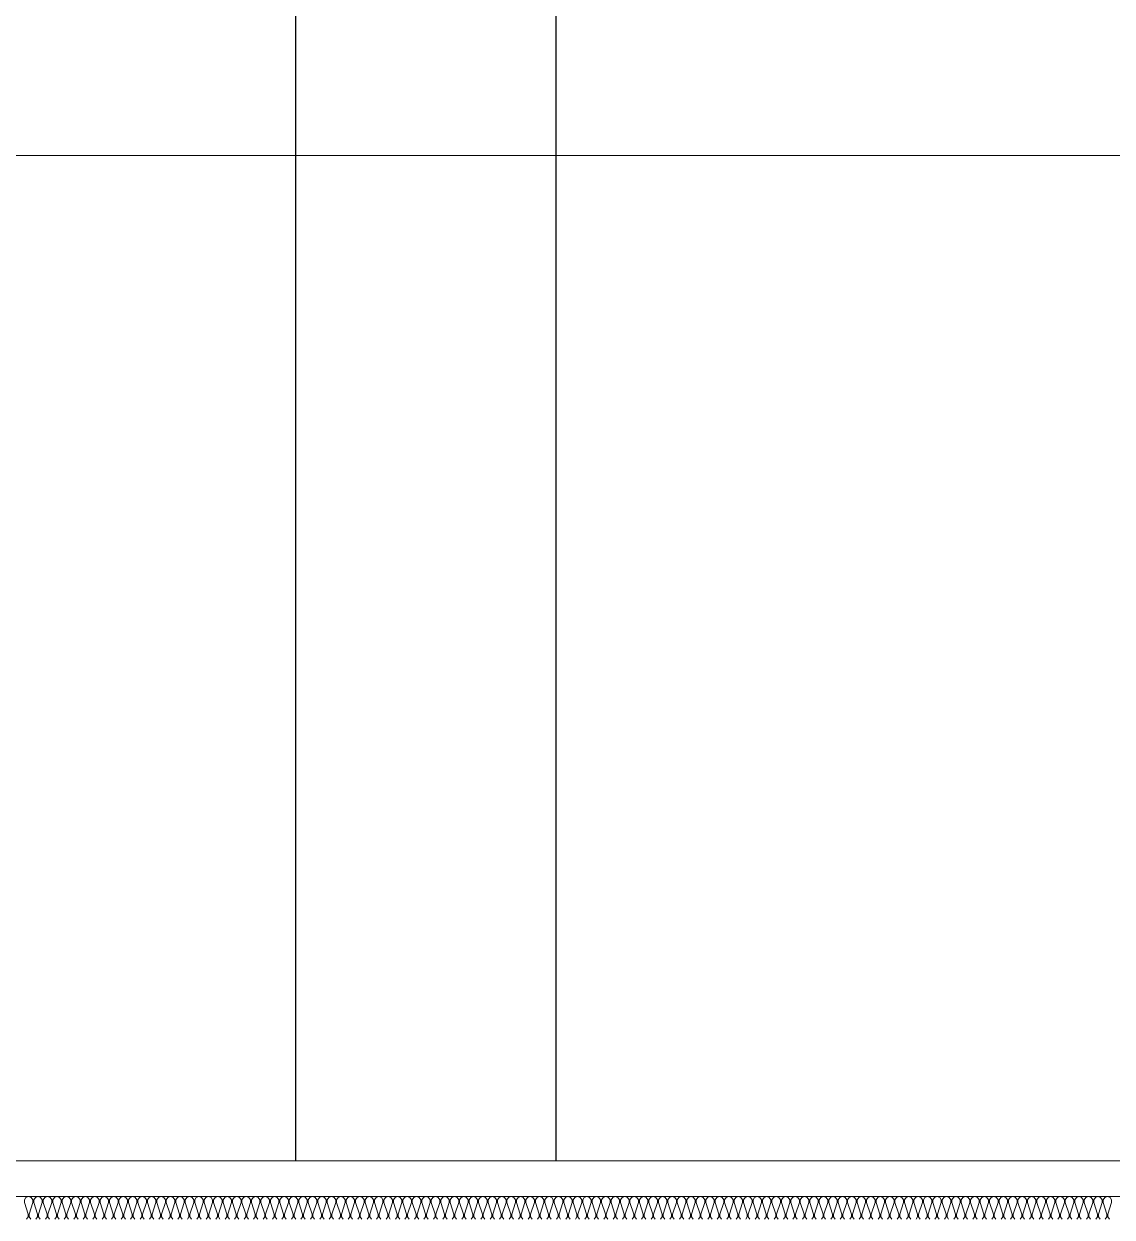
# Model space of a CAD drawing. Header units: millimetres. Extents: x 0 to 420000, y 0 to 297000.
# Drawn here: x 264313 to 268913, y 168263 to 173306 of the extents above; entities that cross this region are included whole.
import ezdxf

# ---------------------------------------------------------------- set-up
doc = ezdxf.new("R2010")
doc.units = ezdxf.units.MM
doc.linetypes.add('CEN', pattern=[62, 60, -1, 0, -1])
for name, color, linetype, lineweight in [('A-AXIS-LINE', 1, 'CEN', 15), ('A-CONC-LIN1', 2, 'Continuous', 40), ('A-ELEV-LIN2', 7, 'Continuous', 25), ('A-XXXX-FIN2', 6, 'Continuous', 20), ('A-XXXX-INSL2', 8, 'Continuous', 18)]:
    doc.layers.add(name, color=color, linetype=linetype, lineweight=lineweight)

# ---------------------------------------------------------------- blocks, each defined once
blk = doc.blocks.new('axis(220316)')
at = {"layer": 'A-AXIS-LINE', "ltscale": 1000}
for p, q in [((4631788.1, -426868.7), (4955413.1, -426868.7)), ((4631788.1, -431118.7), (4955413.1, -431118.7))]:
    blk.add_line(p, q, dxfattribs=at)
blk = doc.blocks.new('횡지하층')
at = {"layer": 'A-XXXX-FIN2'}
blk.add_line((4757100.6, -237111.1), (4890100.6, -237111.1), dxfattribs=at)
at = {"layer": 'A-XXXX-INSL2'}
blk.add_line((4757100.4, -237261.1), (4890100.5, -237261.1), dxfattribs=at)
for points in [[(4870489.6, -237357.1), (4870482.6, -237347.1), (4870482.6, -237336.1), (4870498.6, -237286.1), (4870498.6, -237275.1), (4870491.6, -237265.1), (4870480.6, -237261.1), (4870469.6, -237265.1), (4870462.6, -237275.1), (4870462.6, -237286.1), (4870478.6, -237336.1), (4870478.6, -237347.1), (4870471.6, -237357.1)], [(4870449.6, -237357.1), (4870442.6, -237347.1), (4870442.6, -237336.1), (4870458.6, -237286.1), (4870458.6, -237275.1), (4870451.6, -237265.1), (4870440.6, -237261.1), (4870429.6, -237265.1), (4870422.6, -237275.1), (4870422.6, -237286.1), (4870438.6, -237336.1), (4870438.6, -237347.1), (4870431.6, -237357.1)], [(4870409.6, -237357.1), (4870402.6, -237347.1), (4870402.6, -237336.1), (4870418.6, -237286.1), (4870418.6, -237275.1), (4870411.6, -237265.1), (4870400.6, -237261.1), (4870389.6, -237265.1), (4870382.6, -237275.1), (4870382.6, -237286.1), (4870398.6, -237336.1), (4870398.6, -237347.1), (4870391.6, -237357.1)], [(4870369.6, -237357.1), (4870362.6, -237347.1), (4870362.6, -237336.1), (4870378.6, -237286.1), (4870378.6, -237275.1), (4870371.6, -237265.1), (4870360.6, -237261.1), (4870349.6, -237265.1), (4870342.6, -237275.1), (4870342.6, -237286.1), (4870358.6, -237336.1), (4870358.6, -237347.1), (4870351.6, -237357.1)], [(4870329.6, -237357.1), (4870322.6, -237347.1), (4870322.6, -237336.1), (4870338.6, -237286.1), (4870338.6, -237275.1), (4870331.6, -237265.1), (4870320.6, -237261.1), (4870309.6, -237265.1), (4870302.6, -237275.1), (4870302.6, -237286.1), (4870318.6, -237336.1), (4870318.6, -237347.1), (4870311.6, -237357.1)], [(4870289.6, -237357.1), (4870282.6, -237347.1), (4870282.6, -237336.1), (4870298.6, -237286.1), (4870298.6, -237275.1), (4870291.6, -237265.1), (4870280.6, -237261.1), (4870269.6, -237265.1), (4870262.6, -237275.1), (4870262.6, -237286.1), (4870278.6, -237336.1), (4870278.6, -237347.1), (4870271.6, -237357.1)], [(4870249.6, -237357.1), (4870242.6, -237347.1), (4870242.6, -237336.1), (4870258.6, -237286.1), (4870258.6, -237275.1), (4870251.6, -237265.1), (4870240.6, -237261.1), (4870229.6, -237265.1), (4870222.6, -237275.1), (4870222.6, -237286.1), (4870238.6, -237336.1), (4870238.6, -237347.1), (4870231.6, -237357.1)], [(4870209.6, -237357.1), (4870202.6, -237347.1), (4870202.6, -237336.1), (4870218.6, -237286.1), (4870218.6, -237275.1), (4870211.6, -237265.1), (4870200.6, -237261.1), (4870189.6, -237265.1), (4870182.6, -237275.1), (4870182.6, -237286.1), (4870198.6, -237336.1), (4870198.6, -237347.1), (4870191.6, -237357.1)], [(4870169.6, -237357.1), (4870162.6, -237347.1), (4870162.6, -237336.1), (4870178.6, -237286.1), (4870178.6, -237275.1), (4870171.6, -237265.1), (4870160.6, -237261.1), (4870149.6, -237265.1), (4870142.6, -237275.1), (4870142.6, -237286.1), (4870158.6, -237336.1), (4870158.6, -237347.1), (4870151.6, -237357.1)], [(4870129.6, -237357.1), (4870122.6, -237347.1), (4870122.6, -237336.1), (4870138.6, -237286.1), (4870138.6, -237275.1), (4870131.6, -237265.1), (4870120.6, -237261.1), (4870109.6, -237265.1), (4870102.6, -237275.1), (4870102.6, -237286.1), (4870118.6, -237336.1), (4870118.6, -237347.1), (4870111.6, -237357.1)], [(4870089.6, -237357.1), (4870082.6, -237347.1), (4870082.6, -237336.1), (4870098.6, -237286.1), (4870098.6, -237275.1), (4870091.6, -237265.1), (4870080.6, -237261.1), (4870069.6, -237265.1), (4870062.6, -237275.1), (4870062.6, -237286.1), (4870078.6, -237336.1), (4870078.6, -237347.1), (4870071.6, -237357.1)], [(4870049.6, -237357.1), (4870042.6, -237347.1), (4870042.6, -237336.1), (4870058.6, -237286.1), (4870058.6, -237275.1), (4870051.6, -237265.1), (4870040.6, -237261.1), (4870029.6, -237265.1), (4870022.6, -237275.1), (4870022.6, -237286.1), (4870038.6, -237336.1), (4870038.6, -237347.1), (4870031.6, -237357.1)], [(4870009.6, -237357.1), (4870002.6, -237347.1), (4870002.6, -237336.1), (4870018.6, -237286.1), (4870018.6, -237275.1), (4870011.6, -237265.1), (4870000.6, -237261.1), (4869989.6, -237265.1), (4869982.6, -237275.1), (4869982.6, -237286.1), (4869998.6, -237336.1), (4869998.6, -237347.1), (4869991.6, -237357.1)], [(4869969.6, -237357.1), (4869962.6, -237347.1), (4869962.6, -237336.1), (4869978.6, -237286.1), (4869978.6, -237275.1), (4869971.6, -237265.1), (4869960.6, -237261.1), (4869949.6, -237265.1), (4869942.6, -237275.1), (4869942.6, -237286.1), (4869958.6, -237336.1), (4869958.6, -237347.1), (4869951.6, -237357.1)], [(4869929.6, -237357.1), (4869922.6, -237347.1), (4869922.6, -237336.1), (4869938.6, -237286.1), (4869938.6, -237275.1), (4869931.6, -237265.1), (4869920.6, -237261.1), (4869909.6, -237265.1), (4869902.6, -237275.1), (4869902.6, -237286.1), (4869918.6, -237336.1), (4869918.6, -237347.1), (4869911.6, -237357.1)], [(4869889.6, -237357.1), (4869882.6, -237347.1), (4869882.6, -237336.1), (4869898.6, -237286.1), (4869898.6, -237275.1), (4869891.6, -237265.1), (4869880.6, -237261.1), (4869869.6, -237265.1), (4869862.6, -237275.1), (4869862.6, -237286.1), (4869878.6, -237336.1), (4869878.6, -237347.1), (4869871.6, -237357.1)], [(4869849.6, -237357.1), (4869842.6, -237347.1), (4869842.6, -237336.1), (4869858.6, -237286.1), (4869858.6, -237275.1), (4869851.6, -237265.1), (4869840.6, -237261.1), (4869829.6, -237265.1), (4869822.6, -237275.1), (4869822.6, -237286.1), (4869838.6, -237336.1), (4869838.6, -237347.1), (4869831.6, -237357.1)], [(4869809.6, -237357.1), (4869802.6, -237347.1), (4869802.6, -237336.1), (4869818.6, -237286.1), (4869818.6, -237275.1), (4869811.6, -237265.1), (4869800.6, -237261.1), (4869789.6, -237265.1), (4869782.6, -237275.1), (4869782.6, -237286.1), (4869798.6, -237336.1), (4869798.6, -237347.1), (4869791.6, -237357.1)], [(4869769.6, -237357.1), (4869762.6, -237347.1), (4869762.6, -237336.1), (4869778.6, -237286.1), (4869778.6, -237275.1), (4869771.6, -237265.1), (4869760.6, -237261.1), (4869749.6, -237265.1), (4869742.6, -237275.1), (4869742.6, -237286.1), (4869758.6, -237336.1), (4869758.6, -237347.1), (4869751.6, -237357.1)], [(4869729.6, -237357.1), (4869722.6, -237347.1), (4869722.6, -237336.1), (4869738.6, -237286.1), (4869738.6, -237275.1), (4869731.6, -237265.1), (4869720.6, -237261.1), (4869709.6, -237265.1), (4869702.6, -237275.1), (4869702.6, -237286.1), (4869718.6, -237336.1), (4869718.6, -237347.1), (4869711.6, -237357.1)], [(4869689.6, -237357.1), (4869682.6, -237347.1), (4869682.6, -237336.1), (4869698.6, -237286.1), (4869698.6, -237275.1), (4869691.6, -237265.1), (4869680.6, -237261.1), (4869669.6, -237265.1), (4869662.6, -237275.1), (4869662.6, -237286.1), (4869678.6, -237336.1), (4869678.6, -237347.1), (4869671.6, -237357.1)], [(4869649.6, -237357.1), (4869642.6, -237347.1), (4869642.6, -237336.1), (4869658.6, -237286.1), (4869658.6, -237275.1), (4869651.6, -237265.1), (4869640.6, -237261.1), (4869629.6, -237265.1), (4869622.6, -237275.1), (4869622.6, -237286.1), (4869638.6, -237336.1), (4869638.6, -237347.1), (4869631.6, -237357.1)], [(4869609.6, -237357.1), (4869602.6, -237347.1), (4869602.6, -237336.1), (4869618.6, -237286.1), (4869618.6, -237275.1), (4869611.6, -237265.1), (4869600.6, -237261.1), (4869589.6, -237265.1), (4869582.6, -237275.1), (4869582.6, -237286.1), (4869598.6, -237336.1), (4869598.6, -237347.1), (4869591.6, -237357.1)], [(4869569.6, -237357.1), (4869562.6, -237347.1), (4869562.6, -237336.1), (4869578.6, -237286.1), (4869578.6, -237275.1), (4869571.6, -237265.1), (4869560.6, -237261.1), (4869549.6, -237265.1), (4869542.6, -237275.1), (4869542.6, -237286.1), (4869558.6, -237336.1), (4869558.6, -237347.1), (4869551.6, -237357.1)], [(4869529.6, -237357.1), (4869522.6, -237347.1), (4869522.6, -237336.1), (4869538.6, -237286.1), (4869538.6, -237275.1), (4869531.6, -237265.1), (4869520.6, -237261.1), (4869509.6, -237265.1), (4869502.6, -237275.1), (4869502.6, -237286.1), (4869518.6, -237336.1), (4869518.6, -237347.1), (4869511.6, -237357.1)], [(4869489.6, -237357.1), (4869482.6, -237347.1), (4869482.6, -237336.1), (4869498.6, -237286.1), (4869498.6, -237275.1), (4869491.6, -237265.1), (4869480.6, -237261.1), (4869469.6, -237265.1), (4869462.6, -237275.1), (4869462.6, -237286.1), (4869478.6, -237336.1), (4869478.6, -237347.1), (4869471.6, -237357.1)], [(4869449.6, -237357.1), (4869442.6, -237347.1), (4869442.6, -237336.1), (4869458.6, -237286.1), (4869458.6, -237275.1), (4869451.6, -237265.1), (4869440.6, -237261.1), (4869429.6, -237265.1), (4869422.6, -237275.1), (4869422.6, -237286.1), (4869438.6, -237336.1), (4869438.6, -237347.1), (4869431.6, -237357.1)], [(4869409.6, -237357.1), (4869402.6, -237347.1), (4869402.6, -237336.1), (4869418.6, -237286.1), (4869418.6, -237275.1), (4869411.6, -237265.1), (4869400.6, -237261.1), (4869389.6, -237265.1), (4869382.6, -237275.1), (4869382.6, -237286.1), (4869398.6, -237336.1), (4869398.6, -237347.1), (4869391.6, -237357.1)], [(4869369.6, -237357.1), (4869362.6, -237347.1), (4869362.6, -237336.1), (4869378.6, -237286.1), (4869378.6, -237275.1), (4869371.6, -237265.1), (4869360.6, -237261.1), (4869349.6, -237265.1), (4869342.6, -237275.1), (4869342.6, -237286.1), (4869358.6, -237336.1), (4869358.6, -237347.1), (4869351.6, -237357.1)], [(4869329.6, -237357.1), (4869322.6, -237347.1), (4869322.6, -237336.1), (4869338.6, -237286.1), (4869338.6, -237275.1), (4869331.6, -237265.1), (4869320.6, -237261.1), (4869309.6, -237265.1), (4869302.6, -237275.1), (4869302.6, -237286.1), (4869318.6, -237336.1), (4869318.6, -237347.1), (4869311.6, -237357.1)], [(4869289.6, -237357.1), (4869282.6, -237347.1), (4869282.6, -237336.1), (4869298.6, -237286.1), (4869298.6, -237275.1), (4869291.6, -237265.1), (4869280.6, -237261.1), (4869269.6, -237265.1), (4869262.6, -237275.1), (4869262.6, -237286.1), (4869278.6, -237336.1), (4869278.6, -237347.1), (4869271.6, -237357.1)], [(4869249.6, -237357.1), (4869242.6, -237347.1), (4869242.6, -237336.1), (4869258.6, -237286.1), (4869258.6, -237275.1), (4869251.6, -237265.1), (4869240.6, -237261.1), (4869229.6, -237265.1), (4869222.6, -237275.1), (4869222.6, -237286.1), (4869238.6, -237336.1), (4869238.6, -237347.1), (4869231.6, -237357.1)], [(4869209.6, -237357.1), (4869202.6, -237347.1), (4869202.6, -237336.1), (4869218.6, -237286.1), (4869218.6, -237275.1), (4869211.6, -237265.1), (4869200.6, -237261.1), (4869189.6, -237265.1), (4869182.6, -237275.1), (4869182.6, -237286.1), (4869198.6, -237336.1), (4869198.6, -237347.1), (4869191.6, -237357.1)], [(4869169.6, -237357.1), (4869162.6, -237347.1), (4869162.6, -237336.1), (4869178.6, -237286.1), (4869178.6, -237275.1), (4869171.6, -237265.1), (4869160.6, -237261.1), (4869149.6, -237265.1), (4869142.6, -237275.1), (4869142.6, -237286.1), (4869158.6, -237336.1), (4869158.6, -237347.1), (4869151.6, -237357.1)], [(4869129.6, -237357.1), (4869122.6, -237347.1), (4869122.6, -237336.1), (4869138.6, -237286.1), (4869138.6, -237275.1), (4869131.6, -237265.1), (4869120.6, -237261.1), (4869109.6, -237265.1), (4869102.6, -237275.1), (4869102.6, -237286.1), (4869118.6, -237336.1), (4869118.6, -237347.1), (4869111.6, -237357.1)], [(4869089.6, -237357.1), (4869082.6, -237347.1), (4869082.6, -237336.1), (4869098.6, -237286.1), (4869098.6, -237275.1), (4869091.6, -237265.1), (4869080.6, -237261.1), (4869069.6, -237265.1), (4869062.6, -237275.1), (4869062.6, -237286.1), (4869078.6, -237336.1), (4869078.6, -237347.1), (4869071.6, -237357.1)], [(4869049.6, -237357.1), (4869042.6, -237347.1), (4869042.6, -237336.1), (4869058.6, -237286.1), (4869058.6, -237275.1), (4869051.6, -237265.1), (4869040.6, -237261.1), (4869029.6, -237265.1), (4869022.6, -237275.1), (4869022.6, -237286.1), (4869038.6, -237336.1), (4869038.6, -237347.1), (4869031.6, -237357.1)], [(4869009.6, -237357.1), (4869002.6, -237347.1), (4869002.6, -237336.1), (4869018.6, -237286.1), (4869018.6, -237275.1), (4869011.6, -237265.1), (4869000.6, -237261.1), (4868989.6, -237265.1), (4868982.6, -237275.1), (4868982.6, -237286.1), (4868998.6, -237336.1), (4868998.6, -237347.1), (4868991.6, -237357.1)], [(4868969.6, -237357.1), (4868962.6, -237347.1), (4868962.6, -237336.1), (4868978.6, -237286.1), (4868978.6, -237275.1), (4868971.6, -237265.1), (4868960.6, -237261.1), (4868949.6, -237265.1), (4868942.6, -237275.1), (4868942.6, -237286.1), (4868958.6, -237336.1), (4868958.6, -237347.1), (4868951.6, -237357.1)], [(4868929.6, -237357.1), (4868922.6, -237347.1), (4868922.6, -237336.1), (4868938.6, -237286.1), (4868938.6, -237275.1), (4868931.6, -237265.1), (4868920.6, -237261.1), (4868909.6, -237265.1), (4868902.6, -237275.1), (4868902.6, -237286.1), (4868918.6, -237336.1), (4868918.6, -237347.1), (4868911.6, -237357.1)], [(4868889.6, -237357.1), (4868882.6, -237347.1), (4868882.6, -237336.1), (4868898.6, -237286.1), (4868898.6, -237275.1), (4868891.6, -237265.1), (4868880.6, -237261.1), (4868869.6, -237265.1), (4868862.6, -237275.1), (4868862.6, -237286.1), (4868878.6, -237336.1), (4868878.6, -237347.1), (4868871.6, -237357.1)], [(4868849.6, -237357.1), (4868842.6, -237347.1), (4868842.6, -237336.1), (4868858.6, -237286.1), (4868858.6, -237275.1), (4868851.6, -237265.1), (4868840.6, -237261.1), (4868829.6, -237265.1), (4868822.6, -237275.1), (4868822.6, -237286.1), (4868838.6, -237336.1), (4868838.6, -237347.1), (4868831.6, -237357.1)], [(4868809.6, -237357.1), (4868802.6, -237347.1), (4868802.6, -237336.1), (4868818.6, -237286.1), (4868818.6, -237275.1), (4868811.6, -237265.1), (4868800.6, -237261.1), (4868789.6, -237265.1), (4868782.6, -237275.1), (4868782.6, -237286.1), (4868798.6, -237336.1), (4868798.6, -237347.1), (4868791.6, -237357.1)], [(4868769.6, -237357.1), (4868762.6, -237347.1), (4868762.6, -237336.1), (4868778.6, -237286.1), (4868778.6, -237275.1), (4868771.6, -237265.1), (4868760.6, -237261.1), (4868749.6, -237265.1), (4868742.6, -237275.1), (4868742.6, -237286.1), (4868758.6, -237336.1), (4868758.6, -237347.1), (4868751.6, -237357.1)], [(4868729.6, -237357.1), (4868722.6, -237347.1), (4868722.6, -237336.1), (4868738.6, -237286.1), (4868738.6, -237275.1), (4868731.6, -237265.1), (4868720.6, -237261.1), (4868709.6, -237265.1), (4868702.6, -237275.1), (4868702.6, -237286.1), (4868718.6, -237336.1), (4868718.6, -237347.1), (4868711.6, -237357.1)], [(4868689.6, -237357.1), (4868682.6, -237347.1), (4868682.6, -237336.1), (4868698.6, -237286.1), (4868698.6, -237275.1), (4868691.6, -237265.1), (4868680.6, -237261.1), (4868669.6, -237265.1), (4868662.6, -237275.1), (4868662.6, -237286.1), (4868678.6, -237336.1), (4868678.6, -237347.1), (4868671.6, -237357.1)], [(4868649.6, -237357.1), (4868642.6, -237347.1), (4868642.6, -237336.1), (4868658.6, -237286.1), (4868658.6, -237275.1), (4868651.6, -237265.1), (4868640.6, -237261.1), (4868629.6, -237265.1), (4868622.6, -237275.1), (4868622.6, -237286.1), (4868638.6, -237336.1), (4868638.6, -237347.1), (4868631.6, -237357.1)], [(4868609.6, -237357.1), (4868602.6, -237347.1), (4868602.6, -237336.1), (4868618.6, -237286.1), (4868618.6, -237275.1), (4868611.6, -237265.1), (4868600.6, -237261.1), (4868589.6, -237265.1), (4868582.6, -237275.1), (4868582.6, -237286.1), (4868598.6, -237336.1), (4868598.6, -237347.1), (4868591.6, -237357.1)], [(4868569.6, -237357.1), (4868562.6, -237347.1), (4868562.6, -237336.1), (4868578.6, -237286.1), (4868578.6, -237275.1), (4868571.6, -237265.1), (4868560.6, -237261.1), (4868549.6, -237265.1), (4868542.6, -237275.1), (4868542.6, -237286.1), (4868558.6, -237336.1), (4868558.6, -237347.1), (4868551.6, -237357.1)], [(4868529.6, -237357.1), (4868522.6, -237347.1), (4868522.6, -237336.1), (4868538.6, -237286.1), (4868538.6, -237275.1), (4868531.6, -237265.1), (4868520.6, -237261.1), (4868509.6, -237265.1), (4868502.6, -237275.1), (4868502.6, -237286.1), (4868518.6, -237336.1), (4868518.6, -237347.1), (4868511.6, -237357.1)], [(4868489.6, -237357.1), (4868482.6, -237347.1), (4868482.6, -237336.1), (4868498.6, -237286.1), (4868498.6, -237275.1), (4868491.6, -237265.1), (4868480.6, -237261.1), (4868469.6, -237265.1), (4868462.6, -237275.1), (4868462.6, -237286.1), (4868478.6, -237336.1), (4868478.6, -237347.1), (4868471.6, -237357.1)], [(4868449.6, -237357.1), (4868442.6, -237347.1), (4868442.6, -237336.1), (4868458.6, -237286.1), (4868458.6, -237275.1), (4868451.6, -237265.1), (4868440.6, -237261.1), (4868429.6, -237265.1), (4868422.6, -237275.1), (4868422.6, -237286.1), (4868438.6, -237336.1), (4868438.6, -237347.1), (4868431.6, -237357.1)], [(4868409.6, -237357.1), (4868402.6, -237347.1), (4868402.6, -237336.1), (4868418.6, -237286.1), (4868418.6, -237275.1), (4868411.6, -237265.1), (4868400.6, -237261.1), (4868389.6, -237265.1), (4868382.6, -237275.1), (4868382.6, -237286.1), (4868398.6, -237336.1), (4868398.6, -237347.1), (4868391.6, -237357.1)], [(4868369.6, -237357.1), (4868362.6, -237347.1), (4868362.6, -237336.1), (4868378.6, -237286.1), (4868378.6, -237275.1), (4868371.6, -237265.1), (4868360.6, -237261.1), (4868349.6, -237265.1), (4868342.6, -237275.1), (4868342.6, -237286.1), (4868358.6, -237336.1), (4868358.6, -237347.1), (4868351.6, -237357.1)], [(4868329.6, -237357.1), (4868322.6, -237347.1), (4868322.6, -237336.1), (4868338.6, -237286.1), (4868338.6, -237275.1), (4868331.6, -237265.1), (4868320.6, -237261.1), (4868309.6, -237265.1), (4868302.6, -237275.1), (4868302.6, -237286.1), (4868318.6, -237336.1), (4868318.6, -237347.1), (4868311.6, -237357.1)], [(4868289.6, -237357.1), (4868282.6, -237347.1), (4868282.6, -237336.1), (4868298.6, -237286.1), (4868298.6, -237275.1), (4868291.6, -237265.1), (4868280.6, -237261.1), (4868269.6, -237265.1), (4868262.6, -237275.1), (4868262.6, -237286.1), (4868278.6, -237336.1), (4868278.6, -237347.1), (4868271.6, -237357.1)], [(4868249.6, -237357.1), (4868242.6, -237347.1), (4868242.6, -237336.1), (4868258.6, -237286.1), (4868258.6, -237275.1), (4868251.6, -237265.1), (4868240.6, -237261.1), (4868229.6, -237265.1), (4868222.6, -237275.1), (4868222.6, -237286.1), (4868238.6, -237336.1), (4868238.6, -237347.1), (4868231.6, -237357.1)], [(4868209.6, -237357.1), (4868202.6, -237347.1), (4868202.6, -237336.1), (4868218.6, -237286.1), (4868218.6, -237275.1), (4868211.6, -237265.1), (4868200.6, -237261.1), (4868189.6, -237265.1), (4868182.6, -237275.1), (4868182.6, -237286.1), (4868198.6, -237336.1), (4868198.6, -237347.1), (4868191.6, -237357.1)], [(4868169.6, -237357.1), (4868162.6, -237347.1), (4868162.6, -237336.1), (4868178.6, -237286.1), (4868178.6, -237275.1), (4868171.6, -237265.1), (4868160.6, -237261.1), (4868149.6, -237265.1), (4868142.6, -237275.1), (4868142.6, -237286.1), (4868158.6, -237336.1), (4868158.6, -237347.1), (4868151.6, -237357.1)], [(4868129.6, -237357.1), (4868122.6, -237347.1), (4868122.6, -237336.1), (4868138.6, -237286.1), (4868138.6, -237275.1), (4868131.6, -237265.1), (4868120.6, -237261.1), (4868109.6, -237265.1), (4868102.6, -237275.1), (4868102.6, -237286.1), (4868118.6, -237336.1), (4868118.6, -237347.1), (4868111.6, -237357.1)], [(4868089.6, -237357.1), (4868082.6, -237347.1), (4868082.6, -237336.1), (4868098.6, -237286.1), (4868098.6, -237275.1), (4868091.6, -237265.1), (4868080.6, -237261.1), (4868069.6, -237265.1), (4868062.6, -237275.1), (4868062.6, -237286.1), (4868078.6, -237336.1), (4868078.6, -237347.1), (4868071.6, -237357.1)], [(4868049.6, -237357.1), (4868042.6, -237347.1), (4868042.6, -237336.1), (4868058.6, -237286.1), (4868058.6, -237275.1), (4868051.6, -237265.1), (4868040.6, -237261.1), (4868029.6, -237265.1), (4868022.6, -237275.1), (4868022.6, -237286.1), (4868038.6, -237336.1), (4868038.6, -237347.1), (4868031.6, -237357.1)], [(4868009.6, -237357.1), (4868002.6, -237347.1), (4868002.6, -237336.1), (4868018.6, -237286.1), (4868018.6, -237275.1), (4868011.6, -237265.1), (4868000.6, -237261.1), (4867989.6, -237265.1), (4867982.6, -237275.1), (4867982.6, -237286.1), (4867998.6, -237336.1), (4867998.6, -237347.1), (4867991.6, -237357.1)], [(4867969.6, -237357.1), (4867962.6, -237347.1), (4867962.6, -237336.1), (4867978.6, -237286.1), (4867978.6, -237275.1), (4867971.6, -237265.1), (4867960.6, -237261.1), (4867949.6, -237265.1), (4867942.6, -237275.1), (4867942.6, -237286.1), (4867958.6, -237336.1), (4867958.6, -237347.1), (4867951.6, -237357.1)], [(4867929.6, -237357.1), (4867922.6, -237347.1), (4867922.6, -237336.1), (4867938.6, -237286.1), (4867938.6, -237275.1), (4867931.6, -237265.1), (4867920.6, -237261.1), (4867909.6, -237265.1), (4867902.6, -237275.1), (4867902.6, -237286.1), (4867918.6, -237336.1), (4867918.6, -237347.1), (4867911.6, -237357.1)], [(4867889.6, -237357.1), (4867882.6, -237347.1), (4867882.6, -237336.1), (4867898.6, -237286.1), (4867898.6, -237275.1), (4867891.6, -237265.1), (4867880.6, -237261.1), (4867869.6, -237265.1), (4867862.6, -237275.1), (4867862.6, -237286.1), (4867878.6, -237336.1), (4867878.6, -237347.1), (4867871.6, -237357.1)], [(4867849.6, -237357.1), (4867842.6, -237347.1), (4867842.6, -237336.1), (4867858.6, -237286.1), (4867858.6, -237275.1), (4867851.6, -237265.1), (4867840.6, -237261.1), (4867829.6, -237265.1), (4867822.6, -237275.1), (4867822.6, -237286.1), (4867838.6, -237336.1), (4867838.6, -237347.1), (4867831.6, -237357.1)], [(4867809.6, -237357.1), (4867802.6, -237347.1), (4867802.6, -237336.1), (4867818.6, -237286.1), (4867818.6, -237275.1), (4867811.6, -237265.1), (4867800.6, -237261.1), (4867789.6, -237265.1), (4867782.6, -237275.1), (4867782.6, -237286.1), (4867798.6, -237336.1), (4867798.6, -237347.1), (4867791.6, -237357.1)], [(4867769.6, -237357.1), (4867762.6, -237347.1), (4867762.6, -237336.1), (4867778.6, -237286.1), (4867778.6, -237275.1), (4867771.6, -237265.1), (4867760.6, -237261.1), (4867749.6, -237265.1), (4867742.6, -237275.1), (4867742.6, -237286.1), (4867758.6, -237336.1), (4867758.6, -237347.1), (4867751.6, -237357.1)], [(4867729.6, -237357.1), (4867722.6, -237347.1), (4867722.6, -237336.1), (4867738.6, -237286.1), (4867738.6, -237275.1), (4867731.6, -237265.1), (4867720.6, -237261.1), (4867709.6, -237265.1), (4867702.6, -237275.1), (4867702.6, -237286.1), (4867718.6, -237336.1), (4867718.6, -237347.1), (4867711.6, -237357.1)], [(4867689.6, -237357.1), (4867682.6, -237347.1), (4867682.6, -237336.1), (4867698.6, -237286.1), (4867698.6, -237275.1), (4867691.6, -237265.1), (4867680.6, -237261.1), (4867669.6, -237265.1), (4867662.6, -237275.1), (4867662.6, -237286.1), (4867678.6, -237336.1), (4867678.6, -237347.1), (4867671.6, -237357.1)], [(4867649.6, -237357.1), (4867642.6, -237347.1), (4867642.6, -237336.1), (4867658.6, -237286.1), (4867658.6, -237275.1), (4867651.6, -237265.1), (4867640.6, -237261.1), (4867629.6, -237265.1), (4867622.6, -237275.1), (4867622.6, -237286.1), (4867638.6, -237336.1), (4867638.6, -237347.1), (4867631.6, -237357.1)], [(4867609.6, -237357.1), (4867602.6, -237347.1), (4867602.6, -237336.1), (4867618.6, -237286.1), (4867618.6, -237275.1), (4867611.6, -237265.1), (4867600.6, -237261.1), (4867589.6, -237265.1), (4867582.6, -237275.1), (4867582.6, -237286.1), (4867598.6, -237336.1), (4867598.6, -237347.1), (4867591.6, -237357.1)], [(4867569.6, -237357.1), (4867562.6, -237347.1), (4867562.6, -237336.1), (4867578.6, -237286.1), (4867578.6, -237275.1), (4867571.6, -237265.1), (4867560.6, -237261.1), (4867549.6, -237265.1), (4867542.6, -237275.1), (4867542.6, -237286.1), (4867558.6, -237336.1), (4867558.6, -237347.1), (4867551.6, -237357.1)], [(4867529.6, -237357.1), (4867522.6, -237347.1), (4867522.6, -237336.1), (4867538.6, -237286.1), (4867538.6, -237275.1), (4867531.6, -237265.1), (4867520.6, -237261.1), (4867509.6, -237265.1), (4867502.6, -237275.1), (4867502.6, -237286.1), (4867518.6, -237336.1), (4867518.6, -237347.1), (4867511.6, -237357.1)], [(4867489.6, -237357.1), (4867482.6, -237347.1), (4867482.6, -237336.1), (4867498.6, -237286.1), (4867498.6, -237275.1), (4867491.6, -237265.1), (4867480.6, -237261.1), (4867469.6, -237265.1), (4867462.6, -237275.1), (4867462.6, -237286.1), (4867478.6, -237336.1), (4867478.6, -237347.1), (4867471.6, -237357.1)], [(4867449.6, -237357.1), (4867442.6, -237347.1), (4867442.6, -237336.1), (4867458.6, -237286.1), (4867458.6, -237275.1), (4867451.6, -237265.1), (4867440.6, -237261.1), (4867429.6, -237265.1), (4867422.6, -237275.1), (4867422.6, -237286.1), (4867438.6, -237336.1), (4867438.6, -237347.1), (4867431.6, -237357.1)], [(4867409.6, -237357.1), (4867402.6, -237347.1), (4867402.6, -237336.1), (4867418.6, -237286.1), (4867418.6, -237275.1), (4867411.6, -237265.1), (4867400.6, -237261.1), (4867389.6, -237265.1), (4867382.6, -237275.1), (4867382.6, -237286.1), (4867398.6, -237336.1), (4867398.6, -237347.1), (4867391.6, -237357.1)], [(4867369.6, -237357.1), (4867362.6, -237347.1), (4867362.6, -237336.1), (4867378.6, -237286.1), (4867378.6, -237275.1), (4867371.6, -237265.1), (4867360.6, -237261.1), (4867349.6, -237265.1), (4867342.6, -237275.1), (4867342.6, -237286.1), (4867358.6, -237336.1), (4867358.6, -237347.1), (4867351.6, -237357.1)], [(4867329.6, -237357.1), (4867322.6, -237347.1), (4867322.6, -237336.1), (4867338.6, -237286.1), (4867338.6, -237275.1), (4867331.6, -237265.1), (4867320.6, -237261.1), (4867309.6, -237265.1), (4867302.6, -237275.1), (4867302.6, -237286.1), (4867318.6, -237336.1), (4867318.6, -237347.1), (4867311.6, -237357.1)], [(4867289.6, -237357.1), (4867282.6, -237347.1), (4867282.6, -237336.1), (4867298.6, -237286.1), (4867298.6, -237275.1), (4867291.6, -237265.1), (4867280.6, -237261.1), (4867269.6, -237265.1), (4867262.6, -237275.1), (4867262.6, -237286.1), (4867278.6, -237336.1), (4867278.6, -237347.1), (4867271.6, -237357.1)], [(4867249.6, -237357.1), (4867242.6, -237347.1), (4867242.6, -237336.1), (4867258.6, -237286.1), (4867258.6, -237275.1), (4867251.6, -237265.1), (4867240.6, -237261.1), (4867229.6, -237265.1), (4867222.6, -237275.1), (4867222.6, -237286.1), (4867238.6, -237336.1), (4867238.6, -237347.1), (4867231.6, -237357.1)], [(4867209.6, -237357.1), (4867202.6, -237347.1), (4867202.6, -237336.1), (4867218.6, -237286.1), (4867218.6, -237275.1), (4867211.6, -237265.1), (4867200.6, -237261.1), (4867189.6, -237265.1), (4867182.6, -237275.1), (4867182.6, -237286.1), (4867198.6, -237336.1), (4867198.6, -237347.1), (4867191.6, -237357.1)], [(4867169.6, -237357.1), (4867162.6, -237347.1), (4867162.6, -237336.1), (4867178.6, -237286.1), (4867178.6, -237275.1), (4867171.6, -237265.1), (4867160.6, -237261.1), (4867149.6, -237265.1), (4867142.6, -237275.1), (4867142.6, -237286.1), (4867158.6, -237336.1), (4867158.6, -237347.1), (4867151.6, -237357.1)], [(4867129.6, -237357.1), (4867122.6, -237347.1), (4867122.6, -237336.1), (4867138.6, -237286.1), (4867138.6, -237275.1), (4867131.6, -237265.1), (4867120.6, -237261.1), (4867109.6, -237265.1), (4867102.6, -237275.1), (4867102.6, -237286.1), (4867118.6, -237336.1), (4867118.6, -237347.1), (4867111.6, -237357.1)], [(4867089.6, -237357.1), (4867082.6, -237347.1), (4867082.6, -237336.1), (4867098.6, -237286.1), (4867098.6, -237275.1), (4867091.6, -237265.1), (4867080.6, -237261.1), (4867069.6, -237265.1), (4867062.6, -237275.1), (4867062.6, -237286.1), (4867078.6, -237336.1), (4867078.6, -237347.1), (4867071.6, -237357.1)], [(4867049.6, -237357.1), (4867042.6, -237347.1), (4867042.6, -237336.1), (4867058.6, -237286.1), (4867058.6, -237275.1), (4867051.6, -237265.1), (4867040.6, -237261.1), (4867029.6, -237265.1), (4867022.6, -237275.1), (4867022.6, -237286.1), (4867038.6, -237336.1), (4867038.6, -237347.1), (4867031.6, -237357.1)], [(4867009.6, -237357.1), (4867002.6, -237347.1), (4867002.6, -237336.1), (4867018.6, -237286.1), (4867018.6, -237275.1), (4867011.6, -237265.1), (4867000.6, -237261.1), (4866989.6, -237265.1), (4866982.6, -237275.1), (4866982.6, -237286.1), (4866998.6, -237336.1), (4866998.6, -237347.1), (4866991.6, -237357.1)], [(4866969.6, -237357.1), (4866962.6, -237347.1), (4866962.6, -237336.1), (4866978.6, -237286.1), (4866978.6, -237275.1), (4866971.6, -237265.1), (4866960.6, -237261.1), (4866949.6, -237265.1), (4866942.6, -237275.1), (4866942.6, -237286.1), (4866958.6, -237336.1), (4866958.6, -237347.1), (4866951.6, -237357.1)], [(4866929.6, -237357.1), (4866922.6, -237347.1), (4866922.6, -237336.1), (4866938.6, -237286.1), (4866938.6, -237275.1), (4866931.6, -237265.1), (4866920.6, -237261.1), (4866909.6, -237265.1), (4866902.6, -237275.1), (4866902.6, -237286.1), (4866918.6, -237336.1), (4866918.6, -237347.1), (4866911.6, -237357.1)], [(4866889.6, -237357.1), (4866882.6, -237347.1), (4866882.6, -237336.1), (4866898.6, -237286.1), (4866898.6, -237275.1), (4866891.6, -237265.1), (4866880.6, -237261.1), (4866869.6, -237265.1), (4866862.6, -237275.1), (4866862.6, -237286.1), (4866878.6, -237336.1), (4866878.6, -237347.1), (4866871.6, -237357.1)], [(4866849.6, -237357.1), (4866842.6, -237347.1), (4866842.6, -237336.1), (4866858.6, -237286.1), (4866858.6, -237275.1), (4866851.6, -237265.1), (4866840.6, -237261.1), (4866829.6, -237265.1), (4866822.6, -237275.1), (4866822.6, -237286.1), (4866838.6, -237336.1), (4866838.6, -237347.1), (4866831.6, -237357.1)], [(4866809.6, -237357.1), (4866802.6, -237347.1), (4866802.6, -237336.1), (4866818.6, -237286.1), (4866818.6, -237275.1), (4866811.6, -237265.1), (4866800.6, -237261.1), (4866789.6, -237265.1), (4866782.6, -237275.1), (4866782.6, -237286.1), (4866798.6, -237336.1), (4866798.6, -237347.1), (4866791.6, -237357.1)], [(4866769.6, -237357.1), (4866762.6, -237347.1), (4866762.6, -237336.1), (4866778.6, -237286.1), (4866778.6, -237275.1), (4866771.6, -237265.1), (4866760.6, -237261.1), (4866749.6, -237265.1), (4866742.6, -237275.1), (4866742.6, -237286.1), (4866758.6, -237336.1), (4866758.6, -237347.1), (4866751.6, -237357.1)], [(4866729.6, -237357.1), (4866722.6, -237347.1), (4866722.6, -237336.1), (4866738.6, -237286.1), (4866738.6, -237275.1), (4866731.6, -237265.1), (4866720.6, -237261.1), (4866709.6, -237265.1), (4866702.6, -237275.1), (4866702.6, -237286.1), (4866718.6, -237336.1), (4866718.6, -237347.1), (4866711.6, -237357.1)], [(4866689.6, -237357.1), (4866682.6, -237347.1), (4866682.6, -237336.1), (4866698.6, -237286.1), (4866698.6, -237275.1), (4866691.6, -237265.1), (4866680.6, -237261.1), (4866669.6, -237265.1), (4866662.6, -237275.1), (4866662.6, -237286.1), (4866678.6, -237336.1), (4866678.6, -237347.1), (4866671.6, -237357.1)], [(4866649.6, -237357.1), (4866642.6, -237347.1), (4866642.6, -237336.1), (4866658.6, -237286.1), (4866658.6, -237275.1), (4866651.6, -237265.1), (4866640.6, -237261.1), (4866629.6, -237265.1), (4866622.6, -237275.1), (4866622.6, -237286.1), (4866638.6, -237336.1), (4866638.6, -237347.1), (4866631.6, -237357.1)], [(4866609.6, -237357.1), (4866602.6, -237347.1), (4866602.6, -237336.1), (4866618.6, -237286.1), (4866618.6, -237275.1), (4866611.6, -237265.1), (4866600.6, -237261.1), (4866589.6, -237265.1), (4866582.6, -237275.1), (4866582.6, -237286.1), (4866598.6, -237336.1), (4866598.6, -237347.1), (4866591.6, -237357.1)], [(4866569.6, -237357.1), (4866562.6, -237347.1), (4866562.6, -237336.1), (4866578.6, -237286.1), (4866578.6, -237275.1), (4866571.6, -237265.1), (4866560.6, -237261.1), (4866549.6, -237265.1), (4866542.6, -237275.1), (4866542.6, -237286.1), (4866558.6, -237336.1), (4866558.6, -237347.1), (4866551.6, -237357.1)], [(4866529.6, -237357.1), (4866522.6, -237347.1), (4866522.6, -237336.1), (4866538.6, -237286.1), (4866538.6, -237275.1), (4866531.6, -237265.1), (4866520.6, -237261.1), (4866509.6, -237265.1), (4866502.6, -237275.1), (4866502.6, -237286.1), (4866518.6, -237336.1), (4866518.6, -237347.1), (4866511.6, -237357.1)], [(4866489.6, -237357.1), (4866482.6, -237347.1), (4866482.6, -237336.1), (4866498.6, -237286.1), (4866498.6, -237275.1), (4866491.6, -237265.1), (4866480.6, -237261.1), (4866469.6, -237265.1), (4866462.6, -237275.1), (4866462.6, -237286.1), (4866478.6, -237336.1), (4866478.6, -237347.1), (4866471.6, -237357.1)], [(4866449.6, -237357.1), (4866442.6, -237347.1), (4866442.6, -237336.1), (4866458.6, -237286.1), (4866458.6, -237275.1), (4866451.6, -237265.1), (4866440.6, -237261.1), (4866429.6, -237265.1), (4866422.6, -237275.1), (4866422.6, -237286.1), (4866438.6, -237336.1), (4866438.6, -237347.1), (4866431.6, -237357.1)], [(4866409.6, -237357.1), (4866402.6, -237347.1), (4866402.6, -237336.1), (4866418.6, -237286.1), (4866418.6, -237275.1), (4866411.6, -237265.1), (4866400.6, -237261.1), (4866389.6, -237265.1), (4866382.6, -237275.1), (4866382.6, -237286.1), (4866398.6, -237336.1), (4866398.6, -237347.1), (4866391.6, -237357.1)], [(4866369.6, -237357.1), (4866362.6, -237347.1), (4866362.6, -237336.1), (4866378.6, -237286.1), (4866378.6, -237275.1), (4866371.6, -237265.1), (4866360.6, -237261.1), (4866349.6, -237265.1), (4866342.6, -237275.1), (4866342.6, -237286.1), (4866358.6, -237336.1), (4866358.6, -237347.1), (4866351.6, -237357.1)], [(4866329.6, -237357.1), (4866322.6, -237347.1), (4866322.6, -237336.1), (4866338.6, -237286.1), (4866338.6, -237275.1), (4866331.6, -237265.1), (4866320.6, -237261.1), (4866309.6, -237265.1), (4866302.6, -237275.1), (4866302.6, -237286.1), (4866318.6, -237336.1), (4866318.6, -237347.1), (4866311.6, -237357.1)], [(4866289.6, -237357.1), (4866282.6, -237347.1), (4866282.6, -237336.1), (4866298.6, -237286.1), (4866298.6, -237275.1), (4866291.6, -237265.1), (4866280.6, -237261.1), (4866269.6, -237265.1), (4866262.6, -237275.1), (4866262.6, -237286.1), (4866278.6, -237336.1), (4866278.6, -237347.1), (4866271.6, -237357.1)], [(4866249.6, -237357.1), (4866242.6, -237347.1), (4866242.6, -237336.1), (4866258.6, -237286.1), (4866258.6, -237275.1), (4866251.6, -237265.1), (4866240.6, -237261.1), (4866229.6, -237265.1), (4866222.6, -237275.1), (4866222.6, -237286.1), (4866238.6, -237336.1), (4866238.6, -237347.1), (4866231.6, -237357.1)], [(4866209.6, -237357.1), (4866202.6, -237347.1), (4866202.6, -237336.1), (4866218.6, -237286.1), (4866218.6, -237275.1), (4866211.6, -237265.1), (4866200.6, -237261.1), (4866189.6, -237265.1), (4866182.6, -237275.1), (4866182.6, -237286.1), (4866198.6, -237336.1), (4866198.6, -237347.1), (4866191.6, -237357.1)], [(4866169.6, -237357.1), (4866162.6, -237347.1), (4866162.6, -237336.1), (4866178.6, -237286.1), (4866178.6, -237275.1), (4866171.6, -237265.1), (4866160.6, -237261.1), (4866149.6, -237265.1), (4866142.6, -237275.1), (4866142.6, -237286.1), (4866158.6, -237336.1), (4866158.6, -237347.1), (4866151.6, -237357.1)], [(4866129.6, -237357.1), (4866122.6, -237347.1), (4866122.6, -237336.1), (4866138.6, -237286.1), (4866138.6, -237275.1), (4866131.6, -237265.1), (4866120.6, -237261.1), (4866109.6, -237265.1), (4866102.6, -237275.1), (4866102.6, -237286.1), (4866118.6, -237336.1), (4866118.6, -237347.1), (4866111.6, -237357.1)], [(4866089.6, -237357.1), (4866082.6, -237347.1), (4866082.6, -237336.1), (4866098.6, -237286.1), (4866098.6, -237275.1), (4866091.6, -237265.1), (4866080.6, -237261.1), (4866069.6, -237265.1), (4866062.6, -237275.1), (4866062.6, -237286.1), (4866078.6, -237336.1), (4866078.6, -237347.1), (4866071.6, -237357.1)], [(4866049.6, -237357.1), (4866042.6, -237347.1), (4866042.6, -237336.1), (4866058.6, -237286.1), (4866058.6, -237275.1), (4866051.6, -237265.1), (4866040.6, -237261.1), (4866029.6, -237265.1), (4866022.6, -237275.1), (4866022.6, -237286.1), (4866038.6, -237336.1), (4866038.6, -237347.1), (4866031.6, -237357.1)], [(4866009.6, -237357.1), (4866002.6, -237347.1), (4866002.6, -237336.1), (4866018.6, -237286.1), (4866018.6, -237275.1), (4866011.6, -237265.1), (4866000.6, -237261.1), (4865989.6, -237265.1), (4865982.6, -237275.1), (4865982.6, -237286.1), (4865998.6, -237336.1), (4865998.6, -237347.1), (4865991.6, -237357.1)], [(4865969.6, -237357.1), (4865962.6, -237347.1), (4865962.6, -237336.1), (4865978.6, -237286.1), (4865978.6, -237275.1), (4865971.6, -237265.1), (4865960.6, -237261.1), (4865949.6, -237265.1), (4865942.6, -237275.1), (4865942.6, -237286.1), (4865958.6, -237336.1), (4865958.6, -237347.1), (4865951.6, -237357.1)], [(4865929.6, -237357.1), (4865922.6, -237347.1), (4865922.6, -237336.1), (4865938.6, -237286.1), (4865938.6, -237275.1), (4865931.6, -237265.1), (4865920.6, -237261.1), (4865909.6, -237265.1), (4865902.6, -237275.1), (4865902.6, -237286.1), (4865918.6, -237336.1), (4865918.6, -237347.1), (4865911.6, -237357.1)]]:
    blk.add_lwpolyline(points, dxfattribs=at)
blk = doc.blocks.new('횡3층')
at = {"layer": 'A-ELEV-LIN2'}
for p, q in [((4867050.6, -247068.7), (4867050.6, -238818.7)), ((4868150.6, -247068.7), (4868150.6, -238818.7))]:
    blk.add_line(p, q, dxfattribs=at)

msp = doc.modelspace()

# ---------------------------------------------------------------- block references
at = {"layer": 'A-AXIS-LINE'}
msp.add_blockref('axis(220316)', (-4581588.1, 599618.7), dxfattribs=at)
at = {"layer": 'A-CONC-LIN1'}
for name, p in [('횡3층', (-4601588.1, 415568.7)), ('횡지하층', (-4601588.1, 405611.1))]:
    msp.add_blockref(name, p, dxfattribs=at)

doc.saveas('drawing.dxf')
